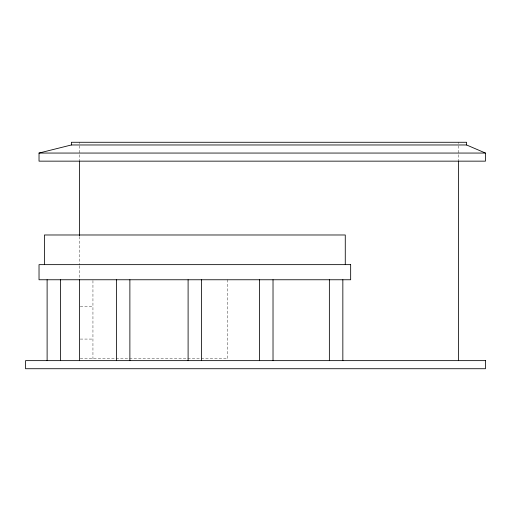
<?xml version="1.0" encoding="UTF-8"?>
<svg xmlns="http://www.w3.org/2000/svg" width="511" height="511" viewBox="0 0 511 511"><rect width="100%" height="100%" fill="white"/><g stroke="black" fill="none" stroke-linecap="round" stroke-linejoin="round"><path stroke-width="0.38" stroke-dasharray="2.56 1.92" d="M80.259 306.721L92.945 306.721M80.259 339.068L92.945 339.068M80.259 358.748L227.734 358.748L227.734 279.76M458.495 142.275L458.495 143.623M458.495 145.769L458.495 160.096M92.945 280.558L92.945 358.748M79.467 142.275L79.467 143.623M79.467 145.769L79.467 160.096M79.467 236.491L79.467 265.139M79.467 265.937L79.467 278.667"/><path stroke-width="0.77" d="M39.028 153.057L71.38 144.971L466.581 144.971L485.45 153.057L485.45 161.15L39.028 161.15L39.028 153.057L485.45 153.057M466.581 144.971L466.581 142.275L71.38 142.275L71.38 144.971M458.495 160.888L458.495 360.638M345.27 264.641L345.27 234.983L44.419 234.983L44.419 264.641M342.843 279.76L342.843 360.638M329.365 279.76L329.365 360.638M273.021 279.76L273.021 360.638M259.543 279.76L259.543 360.638M201.583 279.76L201.583 360.638M188.105 279.76L188.105 360.638M129.877 279.76L129.877 360.638M116.399 279.76L116.399 360.638M79.467 160.888L79.467 235.692M79.467 279.466L79.467 360.638M60.598 279.76L60.598 360.638M47.114 279.76L47.114 360.638M350.661 264.641L39.028 264.641L39.028 279.76L350.661 279.76L350.661 264.641M485.45 360.638L25.55 360.638L25.55 368.725L485.45 368.725L485.45 360.638"/></g></svg>
